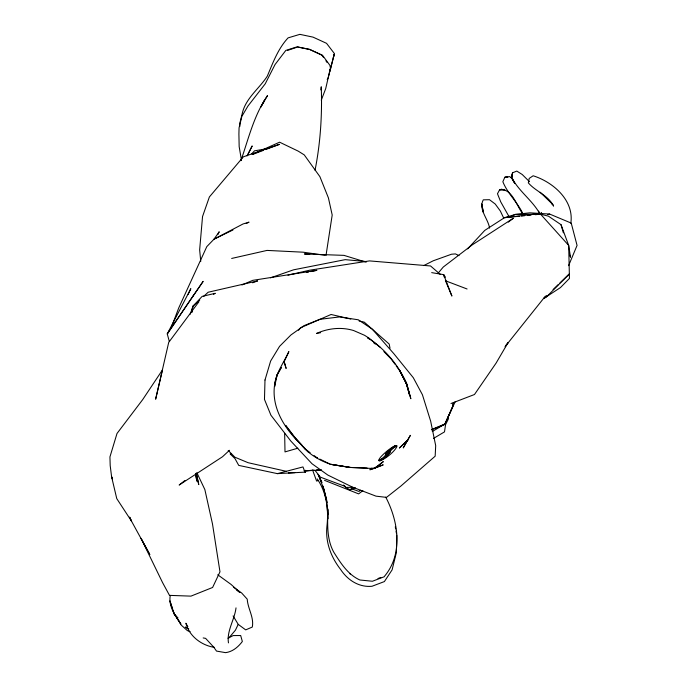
<?xml version="1.0" encoding="UTF-8"?>
<svg xmlns="http://www.w3.org/2000/svg" width="687" height="687" viewBox="0 0 687 687"><rect width="100%" height="100%" fill="white"/><g stroke="black" fill="none" stroke-linecap="round" stroke-linejoin="round"><path stroke-width="1.03" d="M327.862 508.904C327.639 523.58 326.437 538.848 333.77 552.185C340.632 562.954 347.759 574.555 359.868 579.991L372.423 581.254L384.196 576.762L384.832 575.869C403.26 553.499 398.366 521.227 385.776 497.19M570.803 223.318C574.392 200.364 553.026 182.012 533.146 175.778L529.213 178.405L528.329 182.879C535.388 191.098 546.706 194.713 552.597 204.237M190.127 631.697L187.319 630.563L181.265 625.144L175.056 614.779L180.853 623.968C175.125 615.595 168.384 606.329 170.23 595.586M320.855 89.903L321.258 86.777C322.255 114.712 320.503 142.784 315.032 170.273M541.03 214.224L541.253 212.592L541.828 214.421M326.007 255.47L332.199 215.014L328.429 197.95L319.902 176.662L304.255 154.893L298.21 151.131L279.609 142.2L252.576 154.292M191.888 312.516L192.927 306.247L202.158 296.389L215.306 293.306L213.511 294.345M277.033 375.059L281.198 367.708L277.033 375.059C267.647 401.552 282.159 426.258 300.726 444.188C308.42 453.927 319.206 460.522 330.902 464.352L350.293 467.452L373.608 468.525L377.034 466.748L383.337 461.621L374.26 468.422M277.196 374.741L274.645 386.523C275.358 373.496 283.645 363.037 288.866 351.607L283.654 362.719M453.497 402.522L452.587 406.704L444.97 424.42L431.419 429.856M191.596 312.25L192.927 306.247L199.771 299.944M453.532 402.651L452.587 406.704L444.944 423.965L432.278 431.539M236.019 607.875C234.568 619.803 226.564 630.906 228.462 642.886M333.332 57.742L334.208 54.307L328.188 77.777L327.21 79.546M330.602 68.58L329.966 71.044L334.397 53.569L326.54 43.324L313.04 37.132L299.884 34.35L288.093 37.871C277.934 48.786 272.902 62.878 267.277 76.205C259.437 88.314 246.504 97.631 242.623 111.955L239.763 123.505L239.823 126.502M240.922 160.664C248.548 138.559 254.01 115.107 267.492 95.613L264.418 100.903M190.282 314.165L192.927 306.247M171.999 325.612L178.749 307.896L206.804 246.624L214.026 239.162L219.222 231.759L217.856 234.611M263.679 102.397L264.418 100.491L260.837 107.06L263.396 102.664M321.267 100.199L325.707 88.614L330.438 67.927L329.906 65.334L322.538 55.321L309.691 49.412L297.145 46.819L285.809 50.426L275.04 64.552L265.234 83.814L247.955 106.038L241.867 116.343L239.067 127.842L238.904 134.085L239.162 146.597L241.498 160.415M568.587 265.671L577.063 245.422L571.223 223.095L549.66 214.069L529.875 212.824L515.379 214.413L504.498 217.676L484.782 230.385L467.615 248.874M444.944 423.965L455.155 401.801M188.161 294.397L190.823 288.669L167.259 333.899L169.345 341.533M238.183 624.406L235.426 630.185L228.951 637.837M247.518 155.253L252.181 145.936L247.054 155.932M196.946 473.214L195.795 475L196.826 481.132L195.632 473.953M198.938 301.722L168.71 342.401L155.631 399.216L162.475 369.907L142.656 399.654L117.005 433.488L109.937 456.924L110.195 465.571L111.603 476.821L116.756 498.607L131.432 521.029L149.818 554.598L141.041 538.35L162.561 582.585L169.491 595.371L190.96 596.127L212.609 587.471L219.977 571.833L212.481 523.923L204.855 489.573L196.937 472.879M298.536 330.301L300.494 327.793L331.074 314.483L350.774 319.034M506.036 345.175L508.019 342.693L496.083 363.114L474.477 394.51L450.981 403.518M388.997 453.523L389.383 453.016A7.394 1.374 -39.9 0 0 389.976 451.436L387.648 454.373A4.818 0.902 -39.7 0 1 384.995 456.477L379.945 460.067M505.039 346.72L545.444 296.088M394.561 446.344L394.544 446.352A7.42 1.391 -39.8 0 1 396.751 445.674L390.731 449.916A4.818 0.893 -39.9 0 0 388.086 452.029L385.75 454.957A7.334 1.365 -39.6 0 1 387.468 452.055L387.279 452.14A7.694 1.434 -39.6 0 0 385.476 455.18L382.822 458.384L378.812 460.522A12.031 2.25 -39.6 0 1 378.898 459.715L380.16 457.697A11.55 2.009 -39.7 0 1 386.455 451.565L387.039 451.076A11.61 2.018 -39.9 0 1 392.681 447.022L393.17 446.73A11.799 2.198 -39.9 0 1 394.879 445.897L394.896 445.889A12.005 2.25 -39.8 0 1 395.884 445.588L395.892 445.58A7.737 1.451 -39.8 0 0 394.733 446.138L394.415 446.327A7.497 1.391 -39.9 0 0 387.562 451.84M379.859 460.779L379.817 460.788A12.031 2.25 -39.6 0 0 380.821 460.488L381.637 460.135A11.765 2.671 -39.5 0 0 386.48 457.327L387.082 456.898A11.378 2.568 -39.6 0 0 390.044 454.554L390.62 454.055A11.378 2.568 -39.6 0 0 393.703 451.067A11.739 2.671 -39.7 0 0 396.347 447.572L396.545 447.246A12.005 2.25 -39.8 0 0 396.897 445.854L392.895 447.993L390.268 451.204A7.755 1.443 -39.9 0 1 389.443 453.119L388.816 453.729A7.171 1.348 -39.7 0 1 387.983 454.639L387.7 454.94A7.042 1.597 -39.5 0 1 383.509 458.512L383.14 458.761A7.265 1.365 -39.7 0 1 380.581 460.324L380.323 460.445A7.445 1.391 -39.6 0 1 378.958 460.702L378.898 460.651M437.937 273.366L443.313 266.994L472.321 244.83L513.335 218.234L508.286 222.141M388.988 453.669L388.464 454.262A7.42 1.683 -39.5 0 1 382.702 459.165L382.341 459.405A7.651 1.434 -39.7 0 1 379.868 460.771M251.648 153.888L254.499 150.831L265.062 149.053M387.425 451.986L387.751 451.763A7.128 1.322 -39.9 0 1 394.536 446.361M559.939 282.958L569.111 274.13L546.654 296.732L543.889 298.407L546.946 295.462M553.061 289.579L558.411 284.427M229.475 450.294L222.485 456.769L179.152 485.039L184.94 480.479M203.575 296.44L208.135 292.241L257.642 280.889L252.627 282.795M378.855 460.608L380.203 459.44M362.873 490.664L358.623 493.876L324.565 480.359M360.632 490.226L358.923 491.437L352.019 488.912M543.889 298.407L560.489 287.552L569.446 278.424L568.681 245.422L561.013 224.675L548.415 216.156L540.575 214.181L535.92 214.018L504.498 217.676L519.355 216.242M343.569 485.031L345.724 487.401L349.975 489.728L352.671 487.993M377.034 466.748L374.424 468.319L369.846 469.771L383.217 464.85L374.424 468.319L371.272 468.208M433.454 438.452L444.498 431.883L445.562 424.635L448.336 419.053L448.018 417.095M423.75 265.586L433.282 260.768L451.539 254.216L455.455 253.907L459.028 255.624M227.972 638.206L233.202 635.569L240.682 635.535L242.348 641.495C238.166 647.008 232.695 651.723 225.585 652.65L216.499 651.078L213.846 647.274L205.611 638.36L203.18 637.94M230.892 453.557L230.145 453.927L234.997 458.624L238.741 465.391L277.402 473.635L305.535 472.106L305.303 470.277M511.695 216.207L515.379 214.413L540.575 214.181L568.681 245.422L570.502 257.247L569.909 255.212M232.953 229.973L214.026 239.162L243.052 223.962L249.037 222.159L246.195 223.533M241.936 284.968L252.773 280.339L316.887 270.334L310.601 271.614M431.41 429.624L443.974 424.368M349.975 489.728L355.265 487.633M377.996 578.531L380.804 577.449M252.627 154.412L263.568 150.307M265.56 149.56L279.472 144.339L243.37 156.816L209.38 196.963L202.536 216.551L199.651 249.862L200.759 261.404M270.48 277.849L293.607 269.811L345.183 259.652L366.429 261.558M287.664 50.366L296.612 47.36M318.545 480.436L316.595 481.072L312.611 470.08M297.849 448.199L285.002 451.909L284.65 433.351M277.402 473.635L302.976 466.928L304.959 472.072L305.535 472.106M547.608 214.576L549.66 214.069M287.965 275.178L309.639 270.206L369.469 260.905L430.543 265.963L440.264 274.362M231.665 258.449L267.037 250.412L303.139 252.189L324.917 255.281M306.402 272.464L308.497 272.035M320.606 332.706L316.484 333.461C328.154 328.266 341.302 326.772 353.625 330.541L364.617 335.325L368.704 337.952M521.476 216.036L524.662 215.727M527.839 215.417L531.025 215.108M535.267 214.696L540.575 214.181M313.65 470.277L304.324 470.887L321.19 470.063M316.759 470.071L320.906 469.805M304.135 470.827L313.547 470.243M316.681 470.054L320.863 469.788M288.385 472.965L294.86 472.656M507.702 177.22L504.825 177.28L502.85 181.712C507.556 193.485 517.423 202.218 522.876 213.648M345.724 487.401L353.024 487.323M507.702 177.152L504.825 177.28L509.677 176.576L512.081 178.534M350.293 467.452L330.902 464.352L350.293 467.452L367.081 468.053M309.691 254.482L304.393 253.958L343.981 255.366L366.119 262.168M214.43 647.386C201.566 645.411 189.208 636.222 185.902 623.229L187.852 626.759M431.685 272.627L443.665 274.654L445.434 277.17M297.608 47.025L309.622 49.447L321.885 55.132L323.62 57.579M286.385 471.334L248.101 462.703L234.928 457.216L228.204 450.466M359.069 320.958L364.256 322.16L389.194 344.058L390.018 348.24M345.123 486.396L320.374 477.147L314.809 470.14M445.648 280.846L467.083 288.987M319.816 459.105L329.949 464.086M188.779 628.897L185.207 627.102L188.496 628.94M233.717 587.333L241.652 592.984L247.226 599.158C247.809 608.794 254.173 617.269 252.309 627.042L245.688 629.885L238.226 624.363L233.099 615.921M236.68 590.159L240.003 592.555L231.072 584.431L217.745 574.77M305.157 448.946L310.138 452.707M314.105 455.61L317.42 458.023L317.05 457.748M369.177 338.837L367.751 337.738M369.348 338.974L367.528 337.566C384.437 348.498 397.893 364.359 406.283 382.642L410.835 398.726L406.747 383.81L399.791 370.808L396.159 365.819M380.581 347.622L368.455 337.764M551.713 203.867L553.19 205.018M373.702 342.787L375.3 344.05M172.961 610.348L174.446 614.59L177.933 617.793M540.145 192.248L552.056 203.773M302.323 445.648L293.942 436.245L285.612 425.373L295.608 438.675L308.6 452.321M529.479 181.712L522.24 174.515L516.796 171.08L512.562 172.798L511.789 177.529C518.633 191.261 532.416 200.235 539.862 213.812M383.861 351.538L391.307 359.172L394.948 364.162M303.723 447.211L305.818 449.564M349.717 573.473L350.25 574.083M325.93 60.842L327.089 62.474M538.453 211.132L539.553 212.764M522.97 214.018C516.572 206.315 512.253 187.809 499.595 189.835L497.474 193.751L500.729 201.858L508.921 216.439M317.222 478.899C326.668 492.536 328.781 509.977 326.943 526.165C325.209 541.923 330.962 557.08 340.572 569.403C347.536 580.051 358.906 587.522 372.002 586.269L384.385 581.571L392.114 569.841L396.39 552.46L396.751 535.199M552.434 203.987L553.567 206.212M319.79 478.195L321.928 482.549L318.115 474.356L323.938 489.384L326.54 499.664L326.909 502.721L322.95 486.044L326.54 499.664L328.094 518.779M503.631 217.942L500.316 210.978L495.224 204.03L489.496 199.702L483.27 199.84C478.152 209.458 488.225 218.698 489.548 228.11M129.731 517.302L131.432 521.029L129.706 517.182M445.399 280.562L451.9 296.054L443.665 274.654L444.463 277.617M169.904 600.859L174.446 614.59M170.213 601.821L172.051 607.583M561.013 224.675L563.383 232.816M196.19 473.575L198.766 484.593L196.284 473.145M395.291 526.826L395.652 528.921M396.021 531.008L396.382 533.103M327.965 509.737L328.034 514.761M264.993 380.023L264.478 399.405L270.927 415.231L290.833 441.063L312.001 463.742L327.811 475.061L352.826 487.289L376.029 496.16L386.498 497.371L400.95 485.992L435.163 456.194L435.695 445.64L430.68 421.251L422.419 394.733L413.299 377.704L393.771 353.599L372.277 329.167L358.322 319.798L339.447 316.947L319.944 319.3L304.109 325.612L290.953 334.947L279.549 346.368L270.635 361.027L264.993 380.023M512.562 172.798L511.789 177.529L514.743 183.386L511.291 177.59L512.562 172.798M410.345 435.378L403.286 447.804L410.345 435.378M192.884 296.217L167.259 333.899L203.154 281.378L192.884 296.217M407.975 439.835L399.465 447.924L407.975 439.835M501.347 189.286L499.595 189.835L504.859 189.81L501.347 189.286M404.643 380.263L399.387 370.053L406.73 384.471L409.65 395.368L406.034 382.736L406.73 384.471L404.643 380.263M112.47 478.745L111.603 476.821L112.445 478.719M286.075 368.292L284.547 363.028L286.075 368.292M483.339 212.18L481.742 204.133L483.339 212.18"/></g></svg>
